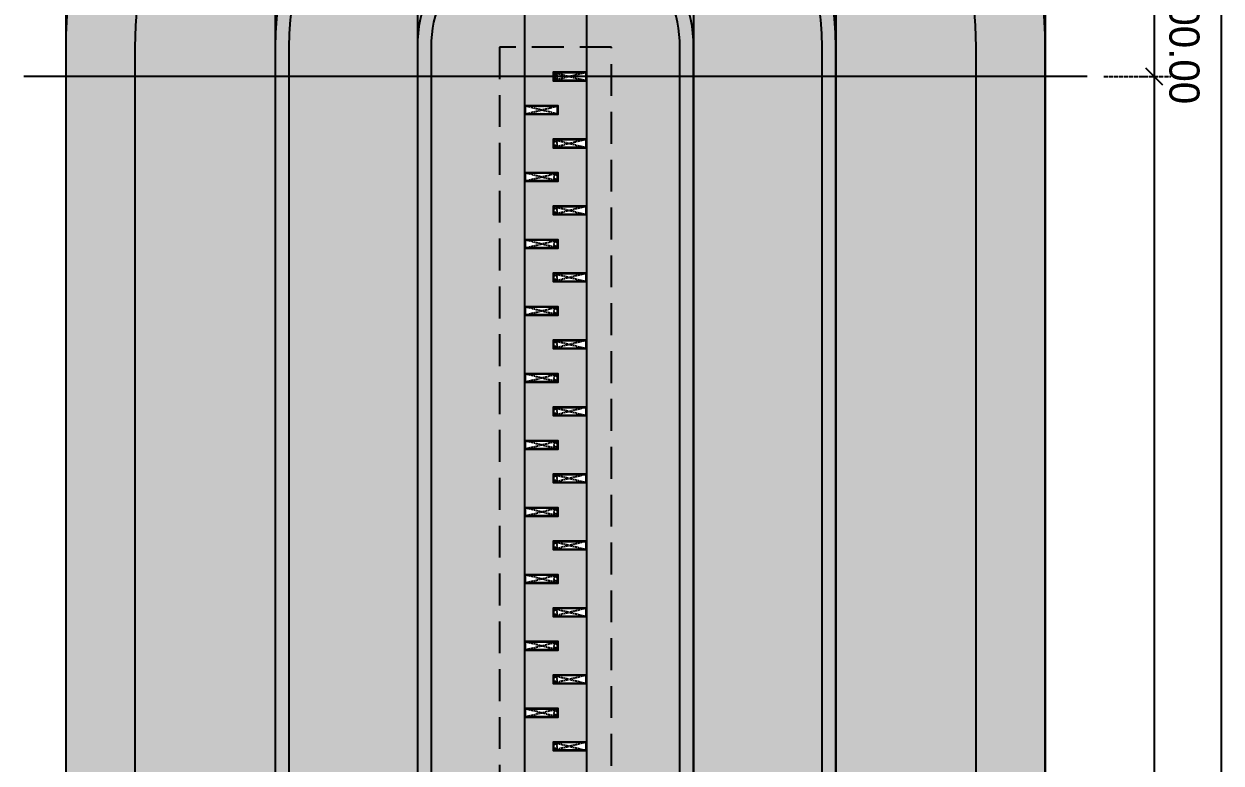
# Model space of a CAD drawing. Header units: millimetres. Extents: x -244126 to 368105, y -173968 to 259060.
# Drawn here: x -242430 to -235280, y 25475 to 29889 of the extents above; entities that cross this region are included whole.
import ezdxf

# ---------------------------------------------------------------- set-up
doc = ezdxf.new("R2010")
doc.units = ezdxf.units.MM
doc.header["$MEASUREMENT"] = 0
for name, pattern in [('ACAD_ISO04W100', [30, 24, -3, 0, -3]), ('CENTER', [2, 1.25, -0.25, 0.25, -0.25]), ('HIDDEN', [9.525, 6.35, -3.175])]:
    doc.linetypes.add(name, pattern=pattern)
for name, color, linetype in [('000 - D I M', 6, 'Continuous'), ('000 - GRID', 8, 'CENTER'), ('000 - H A T C H', 8, 'Continuous'), ('000 - H I D D E N', 7, 'Continuous'), ('000 - WIPEOUT', 250, 'Continuous'), ('002 - STRUCTURAL STEEL', 4, 'Continuous'), ('A04_TUBE SERIES', 7, 'Continuous')]:
    doc.layers.add(name, color=color, linetype=linetype)
doc.styles.add('CORDIA', font='cordia.shx')
doc.styles.add('TA', font='Cordia New.ttf', dxfattribs={"height": 4.5})
doc.dimstyles.new('DIM E-E', dxfattribs={"dimscale": 2, "dimtxt": 0.18, "dimasz": 0.1, "dimexe": 0.1, "dimexo": 0.1, "dimgap": 0.09, "dimtad": 1, "dimtoh": 1, "dimzin": 0, "dimdsep": 46, "dimtxsty": 'CORDIA', "dimblk": 'OBLIQUE', "dimcen": 0.1, "dimdle": 0.1, "dimclrd": 40, "dimclre": 140, "dimclrt": 3, "dimadec": 0, "dimazin": 0, "dimtfac": 1, "dimtix": 1, "dimtmove": 2, "dimatfit": 3, "dimfxl": 1, "dimtolj": 1, "dimtzin": 0, "dimarcsym": 0})
pattern_1 = [(37.5, (187478.44, -8947.33), (-3.149668, 96.341188), [0, -76, 0, -85, 0, -81.25]), (7.5, (187478.44, -8947.33), (88.488835, 141.1073), [0, -41, 0, -68.5, 0, -26.25]), (327.5, (187416.94, -8947.33), (155.707093, 0.282953), [0, -25, 0, -90, 0, -117.5]), (317.5, (187416.94, -8947.33), (150.30633, 43.88378), [0, -12.5, 0, -59, 0, -67.5])]
pattern_2 = [(37.5, (187478.442, -1558.447), (-0.6299336, 19.2682377), [0, -15.2, 0, -17, 0, -16.25]), (7.5, (187478.442, -1558.447), (17.697767, 28.2214607), [0, -8.2, 0, -13.7, 0, -5.25]), (327.5, (187466.142, -1558.447), (31.1414186, 0.0565905), [0, -5, 0, -18, 0, -23.5]), (317.5, (187466.142, -1558.447), (30.061266, 8.7767556), [0, -2.5, 0, -11.8, 0, -13.5])]

# ---------------------------------------------------------------- blocks, each defined once
blk = doc.blocks.new('A$C87c29385')
at = {"layer": '000 - H A T C H', "linetype": 'ByBlock'}
h = blk.add_hatch(dxfattribs=at)
h.set_pattern_fill('AR-SAND', color=8, scale=10)
h.set_pattern_definition([(37.5, (187478.442, -1558.447), (-0.6299336, 19.2682377), [0, -15.2, 0, -17, 0, -16.25]), (7.5, (187478.442, -1558.447), (17.697767, 28.2214607), [0, -8.2, 0, -13.7, 0, -5.25]), (327.5, (187466.142, -1558.447), (31.1414186, 0.0565905), [0, -5, 0, -18, 0, -23.5]), (317.5, (187466.142, -1558.447), (30.061266, 8.7767556), [0, -2.5, 0, -11.8, 0, -13.5])])
edge = h.paths.add_edge_path(flags=16)
edge.add_line((-15150, -2512), (0, -2512))
edge.add_arc((0, 0), 2512, 270, 360)
edge.add_arc((0, 0), 2512, 0, 90)
edge.add_line((0, 2512), (-15150, 2512))
edge.add_arc((-15150, 0), 2512, 90, 180)
edge.add_arc((-15150, 0), 2512, 180, 270)
edge = h.paths.add_edge_path()
edge.add_line((-15150, -2925), (0, -2925))
edge.add_arc((0, 0), 2925, 270, 360)
edge.add_arc((0, 0), 2925, 0, 90)
edge.add_line((0, 2925), (-15150, 2925))
edge.add_arc((-15150, 0), 2925, 90, 180)
edge.add_arc((-15150, 0), 2925, 180, 270)
h = blk.add_hatch(dxfattribs=at)
h.set_pattern_fill('AR-SAND', color=8, scale=50)
h.set_pattern_definition(pattern_1)
h.paths.add_polyline_path([(0, 2512), (-15150, 2512, 0.414214), (-17662, 0, 0.414214), (-15150, -2512), (0, -2512, 0.414214), (2512, 0, 0.414214)])
h.paths.add_polyline_path([(-15150, 1675), (0, 1675, -0.414214), (1675, 0, -0.414214), (0, -1675), (-15150, -1675, -0.414214), (-16825, 0, -0.414214)], flags=16)
h.paths.add_polyline_path([(-15150, 1593), (0, 1593, -0.414214), (1593, 0, -0.414214), (0, -1593), (-15150, -1593, -0.414214), (-16743, 0, -0.414214)], flags=0)
h.paths.add_polyline_path([(-15150, 825), (0, 825, -0.414214), (825, 0, -0.414214), (0, -825), (-15150, -825, -0.414214), (-15975, 0, -0.414214)], flags=0)
h.paths.add_polyline_path([(-15150, 743), (0, 743, -0.414214), (743, 0, -0.414214), (0, -743), (-15150, -743, -0.414214), (-15893, 0, -0.414214)], flags=0)
h.paths.add_polyline_path([(0, 1593), (-15150, 1593, 0.414214), (-16743, 0, 0.414214), (-15150, -1593), (0, -1593, 0.414214), (1593, 0, 0.414214)], flags=0)
h.paths.add_polyline_path([(0, 743), (-15150, 743, 0.414214), (-15893, 0, 0.414214), (-15150, -743), (0, -743, 0.414214), (743, 0, 0.414214)], flags=0)
h = blk.add_hatch(dxfattribs=at)
h.set_pattern_fill('AR-SAND', color=8, scale=10)
h.set_pattern_definition(pattern_2)
edge = h.paths.add_edge_path(flags=16)
edge.add_line((-15150, -1593), (0, -1593))
edge.add_arc((0, 0), 1593, 270, 360)
edge.add_arc((0, 0), 1593, 0, 90)
edge.add_line((0, 1593), (-15150, 1593))
edge.add_arc((-15150, 0), 1593, 90, 180)
edge.add_arc((-15150, 0), 1593, 180, 270)
edge = h.paths.add_edge_path()
edge.add_line((-15150, -1675), (0, -1675))
edge.add_arc((0, 0), 1675, 270, 360)
edge.add_arc((0, 0), 1675, 0, 90)
edge.add_line((0, 1675), (-15150, 1675))
edge.add_arc((-15150, 0), 1675, 90, 180)
edge.add_arc((-15150, 0), 1675, 180, 270)
h = blk.add_hatch(dxfattribs=at)
h.set_pattern_fill('AR-SAND', color=8, scale=50)
h.set_pattern_definition(pattern_1)
h.paths.add_polyline_path([(0, 1593), (-15150, 1593, 0.414214), (-16743, 0, 0.414214), (-15150, -1593), (0, -1593, 0.414214), (1593, 0, 0.414214)])
h.paths.add_polyline_path([(-15150, 825), (0, 825, -0.414214), (825, 0, -0.414214), (0, -825), (-15150, -825, -0.414214), (-15975, 0, -0.414214)], flags=16)
h.paths.add_polyline_path([(-15150, 743), (0, 743, -0.414214), (743, 0, -0.414214), (0, -743), (-15150, -743, -0.414214), (-15893, 0, -0.414214)], flags=0)
h.paths.add_polyline_path([(0, 743), (-15150, 743, 0.414214), (-15893, 0, 0.414214), (-15150, -743), (0, -743, 0.414214), (743, 0, 0.414214)], flags=0)
h = blk.add_hatch(dxfattribs=at)
h.set_pattern_fill('AR-SAND', color=8, scale=10)
h.set_pattern_definition(pattern_2)
edge = h.paths.add_edge_path(flags=16)
edge.add_line((-15150, -743), (0, -743))
edge.add_arc((0, 0), 743, 270, 360)
edge.add_arc((0, 0), 743, 0, 90)
edge.add_line((0, 743), (-15150, 743))
edge.add_arc((-15150, 0), 743, 90, 180)
edge.add_arc((-15150, 0), 743, 180, 270)
edge = h.paths.add_edge_path()
edge.add_line((-15150, -825), (0, -825))
edge.add_arc((0, 0), 825, 270, 360)
edge.add_arc((0, 0), 825, 0, 90)
edge.add_line((0, 825), (-15150, 825))
edge.add_arc((-15150, 0), 825, 90, 180)
edge.add_arc((-15150, 0), 825, 180, 270)
h = blk.add_hatch(dxfattribs=at)
h.set_pattern_fill('AR-SAND', color=8, scale=50)
h.set_pattern_definition(pattern_1)
h.paths.add_polyline_path([(0, 743), (-15150, 743, 0.414214), (-15893, 0, 0.414214), (-15150, -743), (0, -743, 0.414214), (743, 0, 0.414214)])
blk = doc.blocks.new('*U4250')
at = {"color": 250}
for points in [[(-7175, 0), (-7175, 200), (-7225, 200), (-7225, 0)], [(-6775, 0), (-6775, 200), (-6825, 200), (-6825, 0)], [(-6375, 0), (-6375, 200), (-6425, 200), (-6425, 0)], [(-5975, 0), (-5975, 200), (-6025, 200), (-6025, 0)], [(-5575, 0), (-5575, 200), (-5625, 200), (-5625, 0)], [(-5175, 0), (-5175, 200), (-5225, 200), (-5225, 0)], [(-4775, 0), (-4775, 200), (-4825, 200), (-4825, 0)], [(-4375, 0), (-4375, 200), (-4425, 200), (-4425, 0)], [(-3975, 0), (-3975, 200), (-4025, 200), (-4025, 0)], [(-3575, 0), (-3575, 200), (-3625, 200), (-3625, 0)]]:
    blk.add_wipeout(points, dxfattribs=at).dxf.layer = '000 - WIPEOUT'
at = {"layer": '000 - H I D D E N', "color": 8, "linetype": 'HIDDEN'}
for p, q in [((-7175, 0), (-7225, 200)), ((-7175, 200), (-7225, 0)), ((-6775, 0), (-6825, 200)), ((-6775, 200), (-6825, 0)), ((-6375, 0), (-6425, 200)), ((-6375, 200), (-6425, 0)), ((-5975, 0), (-6025, 200)), ((-5975, 200), (-6025, 0)), ((-5575, 0), (-5625, 200)), ((-5575, 200), (-5625, 0)), ((-5175, 0), (-5225, 200)), ((-5175, 200), (-5225, 0)), ((-4775, 0), (-4825, 200)), ((-4775, 200), (-4825, 0)), ((-4375, 0), (-4425, 200)), ((-4375, 200), (-4425, 0)), ((-3975, 0), (-4025, 200)), ((-3975, 200), (-4025, 0)), ((-3575, 0), (-3625, 200)), ((-3575, 200), (-3625, 0))]:
    blk.add_line(p, q, dxfattribs=at)
at = {"layer": '002 - STRUCTURAL STEEL', "color": 0}
for points in [[(-7175, 0), (-7175, 200), (-7225, 200), (-7225, 0)], [(-6775, 0), (-6775, 200), (-6825, 200), (-6825, 0)], [(-6375, 0), (-6375, 200), (-6425, 200), (-6425, 0)], [(-5975, 0), (-5975, 200), (-6025, 200), (-6025, 0)], [(-5575, 0), (-5575, 200), (-5625, 200), (-5625, 0)], [(-5175, 0), (-5175, 200), (-5225, 200), (-5225, 0)], [(-4775, 0), (-4775, 200), (-4825, 200), (-4825, 0)], [(-4375, 0), (-4375, 200), (-4425, 200), (-4425, 0)], [(-3975, 0), (-3975, 200), (-4025, 200), (-4025, 0)], [(-3575, 0), (-3575, 200), (-3625, 200), (-3625, 0)]]:
    blk.add_lwpolyline(points, close=True, dxfattribs=at)
for points in [[(-7178, 4), (-7178, 196, 0.414214), (-7179, 197), (-7221, 197, 0.414214), (-7222, 196), (-7222, 4, 0.414214), (-7221, 3), (-7179, 3, 0.414214)], [(-6778, 4), (-6778, 196, 0.414214), (-6779, 197), (-6821, 197, 0.414214), (-6822, 196), (-6822, 4, 0.414214), (-6821, 3), (-6779, 3, 0.414214)], [(-6378, 4), (-6378, 196, 0.414214), (-6379, 197), (-6421, 197, 0.414214), (-6422, 196), (-6422, 4, 0.414214), (-6421, 3), (-6379, 3, 0.414214)], [(-5978, 4), (-5978, 196, 0.414214), (-5979, 197), (-6021, 197, 0.414214), (-6022, 196), (-6022, 4, 0.414214), (-6021, 3), (-5979, 3, 0.414214)], [(-5578, 4), (-5578, 196, 0.414214), (-5579, 197), (-5621, 197, 0.414214), (-5622, 196), (-5622, 4, 0.414214), (-5621, 3), (-5579, 3, 0.414214)], [(-5178, 4), (-5178, 196, 0.414214), (-5179, 197), (-5221, 197, 0.414214), (-5222, 196), (-5222, 4, 0.414214), (-5221, 3), (-5179, 3, 0.414214)], [(-4778, 4), (-4778, 196, 0.414214), (-4779, 197), (-4821, 197, 0.414214), (-4822, 196), (-4822, 4, 0.414214), (-4821, 3), (-4779, 3, 0.414214)], [(-4378, 4), (-4378, 196, 0.414214), (-4379, 197), (-4421, 197, 0.414214), (-4422, 196), (-4422, 4, 0.414214), (-4421, 3), (-4379, 3, 0.414214)], [(-3978, 4), (-3978, 196, 0.414214), (-3979, 197), (-4021, 197, 0.414214), (-4022, 196), (-4022, 4, 0.414214), (-4021, 3), (-3979, 3, 0.414214)], [(-3578, 4), (-3578, 196, 0.414214), (-3579, 197), (-3621, 197, 0.414214), (-3622, 196), (-3622, 4, 0.414214), (-3621, 3), (-3579, 3, 0.414214)]]:
    blk.add_lwpolyline(points, format="xyb", close=True, dxfattribs=at)
at = {"layer": 'Defpoints', "color": 250}
for points in [[(-7175, 0), (-7175, 200), (-7225, 200), (-7225, 0)], [(-6775, 0), (-6775, 200), (-6825, 200), (-6825, 0)], [(-6375, 0), (-6375, 200), (-6425, 200), (-6425, 0)], [(-5975, 0), (-5975, 200), (-6025, 200), (-6025, 0)], [(-5575, 0), (-5575, 200), (-5625, 200), (-5625, 0)], [(-5175, 0), (-5175, 200), (-5225, 200), (-5225, 0)], [(-4775, 0), (-4775, 200), (-4825, 200), (-4825, 0)], [(-4375, 0), (-4375, 200), (-4425, 200), (-4425, 0)], [(-3975, 0), (-3975, 200), (-4025, 200), (-4025, 0)], [(-3575, 0), (-3575, 200), (-3625, 200), (-3625, 0)]]:
    blk.add_lwpolyline(points, close=True, dxfattribs=at)
at = {"color": 250}
for points in [[(-7175, 0), (-7175, 200), (-7225, 200), (-7225, 0)], [(-6775, 0), (-6775, 200), (-6825, 200), (-6825, 0)], [(-6375, 0), (-6375, 200), (-6425, 200), (-6425, 0)], [(-5975, 0), (-5975, 200), (-6025, 200), (-6025, 0)], [(-5575, 0), (-5575, 200), (-5625, 200), (-5625, 0)], [(-5175, 0), (-5175, 200), (-5225, 200), (-5225, 0)], [(-4775, 0), (-4775, 200), (-4825, 200), (-4825, 0)], [(-4375, 0), (-4375, 200), (-4425, 200), (-4425, 0)], [(-3975, 0), (-3975, 200), (-4025, 200), (-4025, 0)], [(-3575, 0), (-3575, 200), (-3625, 200), (-3625, 0)]]:
    blk.add_wipeout(points, dxfattribs=at).dxf.layer = '000 - WIPEOUT'
at = {"layer": '000 - H A T C H'}
h = blk.add_hatch(dxfattribs=at)
h.set_pattern_fill('ANSI32', color=256, scale=0.25)
h.set_pattern_definition([(45, (-7200, 187.5), (-1.683798, 1.683798), []), (45, (-7198.8775, 187.5), (-1.683798, 1.683798), [])])
h.paths.add_polyline_path([(-7175, 0), (-7175, 200), (-7225, 200), (-7225, 0)])
edge = h.paths.add_edge_path(flags=16)
edge.add_line((-7178, 4), (-7178, 196))
edge.add_arc((-7179, 196), 1, 0, 90)
edge.add_line((-7179, 197), (-7221, 197))
edge.add_arc((-7221, 196), 1, 90, 180)
edge.add_line((-7222, 196), (-7222, 4))
edge.add_arc((-7221, 4), 1, 180, 270)
edge.add_line((-7221, 3), (-7179, 3))
edge.add_arc((-7179, 4), 1, 270, 360)
h = blk.add_hatch(dxfattribs=at)
h.set_pattern_fill('ANSI32', color=256, scale=0.25)
h.set_pattern_definition([(45, (-6800, 187.5), (-1.6838, 1.6838), []), (45, (-6798.8775, 187.5), (-1.6838, 1.6838), [])])
h.paths.add_polyline_path([(-6787.5, 175), (-6787.5, 200), (-6812.5, 200), (-6812.5, 175)])
edge = h.paths.add_edge_path(flags=16)
edge.add_line((-6789.5, 178), (-6789.5, 197))
edge.add_arc((-6790.5, 197), 1, 360, 450)
edge.add_line((-6790.5, 198), (-6809.5, 198))
edge.add_arc((-6809.5, 197), 1, 90, 180)
edge.add_line((-6810.5, 197), (-6810.5, 178))
edge.add_arc((-6809.5, 178), 1, 180, 270)
edge.add_line((-6809.5, 177), (-6790.5, 177))
edge.add_arc((-6790.5, 178), 1, 270, 360)
h = blk.add_hatch(dxfattribs=at)
h.set_pattern_fill('ANSI32', color=256, scale=0.25)
h.set_pattern_definition([(45, (-6400, 187.5), (-1.6838, 1.6838), []), (45, (-6398.8775, 187.5), (-1.6838, 1.6838), [])])
h.paths.add_polyline_path([(-6387.5, 175), (-6387.5, 200), (-6412.5, 200), (-6412.5, 175)])
edge = h.paths.add_edge_path(flags=16)
edge.add_line((-6389.5, 178), (-6389.5, 197))
edge.add_arc((-6390.5, 197), 1, 360, 450)
edge.add_line((-6390.5, 198), (-6409.5, 198))
edge.add_arc((-6409.5, 197), 1, 90, 180)
edge.add_line((-6410.5, 197), (-6410.5, 178))
edge.add_arc((-6409.5, 178), 1, 180, 270)
edge.add_line((-6409.5, 177), (-6390.5, 177))
edge.add_arc((-6390.5, 178), 1, 270, 360)
h = blk.add_hatch(dxfattribs=at)
h.set_pattern_fill('ANSI32', color=256, scale=0.25)
h.set_pattern_definition([(45, (-6000, 187.5), (-1.6838, 1.6838), []), (45, (-5998.8775, 187.5), (-1.6838, 1.6838), [])])
h.paths.add_polyline_path([(-5987.5, 175), (-5987.5, 200), (-6012.5, 200), (-6012.5, 175)])
edge = h.paths.add_edge_path(flags=16)
edge.add_line((-5989.5, 178), (-5989.5, 197))
edge.add_arc((-5990.5, 197), 1, 360, 450)
edge.add_line((-5990.5, 198), (-6009.5, 198))
edge.add_arc((-6009.5, 197), 1, 90, 180)
edge.add_line((-6010.5, 197), (-6010.5, 178))
edge.add_arc((-6009.5, 178), 1, 180, 270)
edge.add_line((-6009.5, 177), (-5990.5, 177))
edge.add_arc((-5990.5, 178), 1, 270, 360)
h = blk.add_hatch(dxfattribs=at)
h.set_pattern_fill('ANSI32', color=256, scale=0.25)
h.set_pattern_definition([(45, (-5600, 187.5), (-1.6838, 1.6838), []), (45, (-5598.8775, 187.5), (-1.6838, 1.6838), [])])
h.paths.add_polyline_path([(-5587.5, 175), (-5587.5, 200), (-5612.5, 200), (-5612.5, 175)])
edge = h.paths.add_edge_path(flags=16)
edge.add_line((-5589.5, 178), (-5589.5, 197))
edge.add_arc((-5590.5, 197), 1, 360, 450)
edge.add_line((-5590.5, 198), (-5609.5, 198))
edge.add_arc((-5609.5, 197), 1, 90, 180)
edge.add_line((-5610.5, 197), (-5610.5, 178))
edge.add_arc((-5609.5, 178), 1, 180, 270)
edge.add_line((-5609.5, 177), (-5590.5, 177))
edge.add_arc((-5590.5, 178), 1, 270, 360)
h = blk.add_hatch(dxfattribs=at)
h.set_pattern_fill('ANSI32', color=256, scale=0.25)
h.set_pattern_definition([(45, (-5200, 187.5), (-1.6838, 1.6838), []), (45, (-5198.8775, 187.5), (-1.6838, 1.6838), [])])
h.paths.add_polyline_path([(-5187.5, 175), (-5187.5, 200), (-5212.5, 200), (-5212.5, 175)])
edge = h.paths.add_edge_path(flags=16)
edge.add_line((-5189.5, 178), (-5189.5, 197))
edge.add_arc((-5190.5, 197), 1, 360, 450)
edge.add_line((-5190.5, 198), (-5209.5, 198))
edge.add_arc((-5209.5, 197), 1, 90, 180)
edge.add_line((-5210.5, 197), (-5210.5, 178))
edge.add_arc((-5209.5, 178), 1, 180, 270)
edge.add_line((-5209.5, 177), (-5190.5, 177))
edge.add_arc((-5190.5, 178), 1, 270, 360)
h = blk.add_hatch(dxfattribs=at)
h.set_pattern_fill('ANSI32', color=256, scale=0.25)
h.set_pattern_definition([(45, (-4800, 187.5), (-1.6838, 1.6838), []), (45, (-4798.8775, 187.5), (-1.6838, 1.6838), [])])
h.paths.add_polyline_path([(-4787.5, 175), (-4787.5, 200), (-4812.5, 200), (-4812.5, 175)])
edge = h.paths.add_edge_path(flags=16)
edge.add_line((-4789.5, 178), (-4789.5, 197))
edge.add_arc((-4790.5, 197), 1, 360, 450)
edge.add_line((-4790.5, 198), (-4809.5, 198))
edge.add_arc((-4809.5, 197), 1, 90, 180)
edge.add_line((-4810.5, 197), (-4810.5, 178))
edge.add_arc((-4809.5, 178), 1, 180, 270)
edge.add_line((-4809.5, 177), (-4790.5, 177))
edge.add_arc((-4790.5, 178), 1, 270, 360)
h = blk.add_hatch(dxfattribs=at)
h.set_pattern_fill('ANSI32', color=256, scale=0.25)
h.set_pattern_definition([(45, (-4400, 187.5), (-1.6838, 1.6838), []), (45, (-4398.8775, 187.5), (-1.6838, 1.6838), [])])
h.paths.add_polyline_path([(-4387.5, 175), (-4387.5, 200), (-4412.5, 200), (-4412.5, 175)])
edge = h.paths.add_edge_path(flags=16)
edge.add_line((-4389.5, 178), (-4389.5, 197))
edge.add_arc((-4390.5, 197), 1, 360, 450)
edge.add_line((-4390.5, 198), (-4409.5, 198))
edge.add_arc((-4409.5, 197), 1, 90, 180)
edge.add_line((-4410.5, 197), (-4410.5, 178))
edge.add_arc((-4409.5, 178), 1, 180, 270)
edge.add_line((-4409.5, 177), (-4390.5, 177))
edge.add_arc((-4390.5, 178), 1, 270, 360)
h = blk.add_hatch(dxfattribs=at)
h.set_pattern_fill('ANSI32', color=256, scale=0.25)
h.set_pattern_definition([(45, (-4000, 187.5), (-1.6838, 1.6838), []), (45, (-3998.8775, 187.5), (-1.6838, 1.6838), [])])
h.paths.add_polyline_path([(-3987.5, 175), (-3987.5, 200), (-4012.5, 200), (-4012.5, 175)])
edge = h.paths.add_edge_path(flags=16)
edge.add_line((-3989.5, 178), (-3989.5, 197))
edge.add_arc((-3990.5, 197), 1, 360, 450)
edge.add_line((-3990.5, 198), (-4009.5, 198))
edge.add_arc((-4009.5, 197), 1, 90, 180)
edge.add_line((-4010.5, 197), (-4010.5, 178))
edge.add_arc((-4009.5, 178), 1, 180, 270)
edge.add_line((-4009.5, 177), (-3990.5, 177))
edge.add_arc((-3990.5, 178), 1, 270, 360)
h = blk.add_hatch(dxfattribs=at)
h.set_pattern_fill('ANSI32', color=256, scale=0.25)
h.set_pattern_definition([(45, (-3600, 187.5), (-1.6838, 1.6838), []), (45, (-3598.8775, 187.5), (-1.6838, 1.6838), [])])
h.paths.add_polyline_path([(-3587.5, 175), (-3587.5, 200), (-3612.5, 200), (-3612.5, 175)])
edge = h.paths.add_edge_path(flags=16)
edge.add_line((-3589.5, 178), (-3589.5, 197))
edge.add_arc((-3590.5, 197), 1, 360, 450)
edge.add_line((-3590.5, 198), (-3609.5, 198))
edge.add_arc((-3609.5, 197), 1, 90, 180)
edge.add_line((-3610.5, 197), (-3610.5, 178))
edge.add_arc((-3609.5, 178), 1, 180, 270)
edge.add_line((-3609.5, 177), (-3590.5, 177))
edge.add_arc((-3590.5, 178), 1, 270, 360)
at = {"layer": '000 - H I D D E N', "color": 8, "linetype": 'HIDDEN'}
for p, q in [((-7175, 0), (-7225, 200)), ((-7175, 200), (-7225, 0)), ((-6775, 0), (-6825, 200)), ((-6775, 200), (-6825, 0)), ((-6375, 0), (-6425, 200)), ((-6375, 200), (-6425, 0)), ((-5975, 0), (-6025, 200)), ((-5975, 200), (-6025, 0)), ((-5575, 0), (-5625, 200)), ((-5575, 200), (-5625, 0)), ((-5175, 0), (-5225, 200)), ((-5175, 200), (-5225, 0)), ((-4775, 0), (-4825, 200)), ((-4775, 200), (-4825, 0)), ((-4375, 0), (-4425, 200)), ((-4375, 200), (-4425, 0)), ((-3975, 0), (-4025, 200)), ((-3975, 200), (-4025, 0)), ((-3575, 0), (-3625, 200)), ((-3575, 200), (-3625, 0))]:
    blk.add_line(p, q, dxfattribs=at)
at = {"layer": '002 - STRUCTURAL STEEL', "color": 0}
for points in [[(-7175, 0), (-7175, 200), (-7225, 200), (-7225, 0)], [(-6775, 0), (-6775, 200), (-6825, 200), (-6825, 0)], [(-6375, 0), (-6375, 200), (-6425, 200), (-6425, 0)], [(-5975, 0), (-5975, 200), (-6025, 200), (-6025, 0)], [(-5575, 0), (-5575, 200), (-5625, 200), (-5625, 0)], [(-5175, 0), (-5175, 200), (-5225, 200), (-5225, 0)], [(-4775, 0), (-4775, 200), (-4825, 200), (-4825, 0)], [(-4375, 0), (-4375, 200), (-4425, 200), (-4425, 0)], [(-3975, 0), (-3975, 200), (-4025, 200), (-4025, 0)], [(-3575, 0), (-3575, 200), (-3625, 200), (-3625, 0)]]:
    blk.add_lwpolyline(points, close=True, dxfattribs=at)
for points in [[(-7178, 4), (-7178, 196, 0.414214), (-7179, 197), (-7221, 197, 0.414214), (-7222, 196), (-7222, 4, 0.414214), (-7221, 3), (-7179, 3, 0.414214)], [(-6778, 4), (-6778, 196, 0.414214), (-6779, 197), (-6821, 197, 0.414214), (-6822, 196), (-6822, 4, 0.414214), (-6821, 3), (-6779, 3, 0.414214)], [(-6378, 4), (-6378, 196, 0.414214), (-6379, 197), (-6421, 197, 0.414214), (-6422, 196), (-6422, 4, 0.414214), (-6421, 3), (-6379, 3, 0.414214)], [(-5978, 4), (-5978, 196, 0.414214), (-5979, 197), (-6021, 197, 0.414214), (-6022, 196), (-6022, 4, 0.414214), (-6021, 3), (-5979, 3, 0.414214)], [(-5578, 4), (-5578, 196, 0.414214), (-5579, 197), (-5621, 197, 0.414214), (-5622, 196), (-5622, 4, 0.414214), (-5621, 3), (-5579, 3, 0.414214)], [(-5178, 4), (-5178, 196, 0.414214), (-5179, 197), (-5221, 197, 0.414214), (-5222, 196), (-5222, 4, 0.414214), (-5221, 3), (-5179, 3, 0.414214)], [(-4778, 4), (-4778, 196, 0.414214), (-4779, 197), (-4821, 197, 0.414214), (-4822, 196), (-4822, 4, 0.414214), (-4821, 3), (-4779, 3, 0.414214)], [(-4378, 4), (-4378, 196, 0.414214), (-4379, 197), (-4421, 197, 0.414214), (-4422, 196), (-4422, 4, 0.414214), (-4421, 3), (-4379, 3, 0.414214)], [(-3978, 4), (-3978, 196, 0.414214), (-3979, 197), (-4021, 197, 0.414214), (-4022, 196), (-4022, 4, 0.414214), (-4021, 3), (-3979, 3, 0.414214)], [(-3578, 4), (-3578, 196, 0.414214), (-3579, 197), (-3621, 197, 0.414214), (-3622, 196), (-3622, 4, 0.414214), (-3621, 3), (-3579, 3, 0.414214)]]:
    blk.add_lwpolyline(points, format="xyb", close=True, dxfattribs=at)
at = {"layer": 'Defpoints', "color": 250}
for points in [[(-7175, 0), (-7175, 200), (-7225, 200), (-7225, 0)], [(-6775, 0), (-6775, 200), (-6825, 200), (-6825, 0)], [(-6375, 0), (-6375, 200), (-6425, 200), (-6425, 0)], [(-5975, 0), (-5975, 200), (-6025, 200), (-6025, 0)], [(-5575, 0), (-5575, 200), (-5625, 200), (-5625, 0)], [(-5175, 0), (-5175, 200), (-5225, 200), (-5225, 0)], [(-4775, 0), (-4775, 200), (-4825, 200), (-4825, 0)], [(-4375, 0), (-4375, 200), (-4425, 200), (-4425, 0)], [(-3975, 0), (-3975, 200), (-4025, 200), (-4025, 0)], [(-3575, 0), (-3575, 200), (-3625, 200), (-3625, 0)]]:
    blk.add_lwpolyline(points, close=True, dxfattribs=at)
blk = doc.blocks.new('*U4251')
at = {"color": 250}
for points in [[(3425, 0), (3425, 200), (3375, 200), (3375, 0)], [(3825, 0), (3825, 200), (3775, 200), (3775, 0)], [(4225, 0), (4225, 200), (4175, 200), (4175, 0)], [(4625, 0), (4625, 200), (4575, 200), (4575, 0)], [(5025, 0), (5025, 200), (4975, 200), (4975, 0)], [(5425, 0), (5425, 200), (5375, 200), (5375, 0)], [(5825, 0), (5825, 200), (5775, 200), (5775, 0)], [(6225, 0), (6225, 200), (6175, 200), (6175, 0)], [(6625, 0), (6625, 200), (6575, 200), (6575, 0)], [(7025, 0), (7025, 200), (6975, 200), (6975, 0)], [(7425, 0), (7425, 200), (7375, 200), (7375, 0)]]:
    blk.add_wipeout(points, dxfattribs=at).dxf.layer = '000 - WIPEOUT'
at = {"layer": '000 - H I D D E N', "color": 8, "linetype": 'HIDDEN'}
for p, q in [((3425, 0), (3375, 200)), ((3425, 200), (3375, 0)), ((3825, 0), (3775, 200)), ((3825, 200), (3775, 0)), ((4225, 0), (4175, 200)), ((4225, 200), (4175, 0)), ((4625, 0), (4575, 200)), ((4625, 200), (4575, 0)), ((5025, 0), (4975, 200)), ((5025, 200), (4975, 0)), ((5425, 0), (5375, 200)), ((5425, 200), (5375, 0)), ((5825, 0), (5775, 200)), ((5825, 200), (5775, 0)), ((6225, 0), (6175, 200)), ((6225, 200), (6175, 0)), ((6625, 0), (6575, 200)), ((6625, 200), (6575, 0)), ((7025, 0), (6975, 200)), ((7025, 200), (6975, 0)), ((7425, 0), (7375, 200)), ((7425, 200), (7375, 0))]:
    blk.add_line(p, q, dxfattribs=at)
at = {"layer": '002 - STRUCTURAL STEEL', "color": 0}
for points in [[(3425, 0), (3425, 200), (3375, 200), (3375, 0)], [(3825, 0), (3825, 200), (3775, 200), (3775, 0)], [(4225, 0), (4225, 200), (4175, 200), (4175, 0)], [(4625, 0), (4625, 200), (4575, 200), (4575, 0)], [(5025, 0), (5025, 200), (4975, 200), (4975, 0)], [(5425, 0), (5425, 200), (5375, 200), (5375, 0)], [(5825, 0), (5825, 200), (5775, 200), (5775, 0)], [(6225, 0), (6225, 200), (6175, 200), (6175, 0)], [(6625, 0), (6625, 200), (6575, 200), (6575, 0)], [(7025, 0), (7025, 200), (6975, 200), (6975, 0)], [(7425, 0), (7425, 200), (7375, 200), (7375, 0)]]:
    blk.add_lwpolyline(points, close=True, dxfattribs=at)
for points in [[(3422, 4), (3422, 196, 0.414214), (3421, 197), (3379, 197, 0.414214), (3378, 196), (3378, 4, 0.414214), (3379, 3), (3421, 3, 0.414214)], [(3822, 4), (3822, 196, 0.414214), (3821, 197), (3779, 197, 0.414214), (3778, 196), (3778, 4, 0.414214), (3779, 3), (3821, 3, 0.414214)], [(4222, 4), (4222, 196, 0.414214), (4221, 197), (4179, 197, 0.414214), (4178, 196), (4178, 4, 0.414214), (4179, 3), (4221, 3, 0.414214)], [(4622, 4), (4622, 196, 0.414214), (4621, 197), (4579, 197, 0.414214), (4578, 196), (4578, 4, 0.414214), (4579, 3), (4621, 3, 0.414214)], [(5022, 4), (5022, 196, 0.414214), (5021, 197), (4979, 197, 0.414214), (4978, 196), (4978, 4, 0.414214), (4979, 3), (5021, 3, 0.414214)], [(5422, 4), (5422, 196, 0.414214), (5421, 197), (5379, 197, 0.414214), (5378, 196), (5378, 4, 0.414214), (5379, 3), (5421, 3, 0.414214)], [(5822, 4), (5822, 196, 0.414214), (5821, 197), (5779, 197, 0.414214), (5778, 196), (5778, 4, 0.414214), (5779, 3), (5821, 3, 0.414214)], [(6222, 4), (6222, 196, 0.414214), (6221, 197), (6179, 197, 0.414214), (6178, 196), (6178, 4, 0.414214), (6179, 3), (6221, 3, 0.414214)], [(6622, 4), (6622, 196, 0.414214), (6621, 197), (6579, 197, 0.414214), (6578, 196), (6578, 4, 0.414214), (6579, 3), (6621, 3, 0.414214)], [(7022, 4), (7022, 196, 0.414214), (7021, 197), (6979, 197, 0.414214), (6978, 196), (6978, 4, 0.414214), (6979, 3), (7021, 3, 0.414214)], [(7422, 4), (7422, 196, 0.414214), (7421, 197), (7379, 197, 0.414214), (7378, 196), (7378, 4, 0.414214), (7379, 3), (7421, 3, 0.414214)]]:
    blk.add_lwpolyline(points, format="xyb", close=True, dxfattribs=at)
at = {"layer": 'Defpoints', "color": 250}
for points in [[(3425, 0), (3425, 200), (3375, 200), (3375, 0)], [(3825, 0), (3825, 200), (3775, 200), (3775, 0)], [(4225, 0), (4225, 200), (4175, 200), (4175, 0)], [(4625, 0), (4625, 200), (4575, 200), (4575, 0)], [(5025, 0), (5025, 200), (4975, 200), (4975, 0)], [(5425, 0), (5425, 200), (5375, 200), (5375, 0)], [(5825, 0), (5825, 200), (5775, 200), (5775, 0)], [(6225, 0), (6225, 200), (6175, 200), (6175, 0)], [(6625, 0), (6625, 200), (6575, 200), (6575, 0)], [(7025, 0), (7025, 200), (6975, 200), (6975, 0)], [(7425, 0), (7425, 200), (7375, 200), (7375, 0)]]:
    blk.add_lwpolyline(points, close=True, dxfattribs=at)
at = {"color": 250}
for points in [[(3425, 0), (3425, 200), (3375, 200), (3375, 0)], [(3825, 0), (3825, 200), (3775, 200), (3775, 0)], [(4225, 0), (4225, 200), (4175, 200), (4175, 0)], [(4625, 0), (4625, 200), (4575, 200), (4575, 0)], [(5025, 0), (5025, 200), (4975, 200), (4975, 0)], [(5425, 0), (5425, 200), (5375, 200), (5375, 0)], [(5825, 0), (5825, 200), (5775, 200), (5775, 0)], [(6225, 0), (6225, 200), (6175, 200), (6175, 0)], [(6625, 0), (6625, 200), (6575, 200), (6575, 0)], [(7025, 0), (7025, 200), (6975, 200), (6975, 0)], [(7425, 0), (7425, 200), (7375, 200), (7375, 0)]]:
    blk.add_wipeout(points, dxfattribs=at).dxf.layer = '000 - WIPEOUT'
at = {"layer": '000 - H A T C H'}
h = blk.add_hatch(dxfattribs=at)
h.set_pattern_fill('ANSI32', color=256, scale=0.25)
h.set_pattern_definition([(45, (3400, 187.5), (-1.6838, 1.6838), []), (45, (3401.1225, 187.5), (-1.6838, 1.6838), [])])
h.paths.add_polyline_path([(3412.5, 175), (3412.5, 200), (3387.5, 200), (3387.5, 175)])
edge = h.paths.add_edge_path(flags=16)
edge.add_line((3410.5, 178), (3410.5, 197))
edge.add_arc((3409.5, 197), 1, 360, 450)
edge.add_line((3409.5, 198), (3390.5, 198))
edge.add_arc((3390.5, 197), 1, 90, 180)
edge.add_line((3389.5, 197), (3389.5, 178))
edge.add_arc((3390.5, 178), 1, 180, 270)
edge.add_line((3390.5, 177), (3409.5, 177))
edge.add_arc((3409.5, 178), 1, 270, 360)
h = blk.add_hatch(dxfattribs=at)
h.set_pattern_fill('ANSI32', color=256, scale=0.25)
h.set_pattern_definition([(45, (3800, 187.5), (-1.6838, 1.6838), []), (45, (3801.1225, 187.5), (-1.6838, 1.6838), [])])
h.paths.add_polyline_path([(3812.5, 175), (3812.5, 200), (3787.5, 200), (3787.5, 175)])
edge = h.paths.add_edge_path(flags=16)
edge.add_line((3810.5, 178), (3810.5, 197))
edge.add_arc((3809.5, 197), 1, 360, 450)
edge.add_line((3809.5, 198), (3790.5, 198))
edge.add_arc((3790.5, 197), 1, 90, 180)
edge.add_line((3789.5, 197), (3789.5, 178))
edge.add_arc((3790.5, 178), 1, 180, 270)
edge.add_line((3790.5, 177), (3809.5, 177))
edge.add_arc((3809.5, 178), 1, 270, 360)
h = blk.add_hatch(dxfattribs=at)
h.set_pattern_fill('ANSI32', color=256, scale=0.25)
h.set_pattern_definition([(45, (4200, 187.5), (-1.6838, 1.6838), []), (45, (4201.1225, 187.5), (-1.6838, 1.6838), [])])
h.paths.add_polyline_path([(4212.5, 175), (4212.5, 200), (4187.5, 200), (4187.5, 175)])
edge = h.paths.add_edge_path(flags=16)
edge.add_line((4210.5, 178), (4210.5, 197))
edge.add_arc((4209.5, 197), 1, 360, 450)
edge.add_line((4209.5, 198), (4190.5, 198))
edge.add_arc((4190.5, 197), 1, 90, 180)
edge.add_line((4189.5, 197), (4189.5, 178))
edge.add_arc((4190.5, 178), 1, 180, 270)
edge.add_line((4190.5, 177), (4209.5, 177))
edge.add_arc((4209.5, 178), 1, 270, 360)
h = blk.add_hatch(dxfattribs=at)
h.set_pattern_fill('ANSI32', color=256, scale=0.25)
h.set_pattern_definition([(45, (4600, 187.5), (-1.6838, 1.6838), []), (45, (4601.1225, 187.5), (-1.6838, 1.6838), [])])
h.paths.add_polyline_path([(4612.5, 175), (4612.5, 200), (4587.5, 200), (4587.5, 175)])
edge = h.paths.add_edge_path(flags=16)
edge.add_line((4610.5, 178), (4610.5, 197))
edge.add_arc((4609.5, 197), 1, 360, 450)
edge.add_line((4609.5, 198), (4590.5, 198))
edge.add_arc((4590.5, 197), 1, 90, 180)
edge.add_line((4589.5, 197), (4589.5, 178))
edge.add_arc((4590.5, 178), 1, 180, 270)
edge.add_line((4590.5, 177), (4609.5, 177))
edge.add_arc((4609.5, 178), 1, 270, 360)
h = blk.add_hatch(dxfattribs=at)
h.set_pattern_fill('ANSI32', color=256, scale=0.25)
h.set_pattern_definition([(45, (5000, 187.5), (-1.6838, 1.6838), []), (45, (5001.1225, 187.5), (-1.6838, 1.6838), [])])
h.paths.add_polyline_path([(5012.5, 175), (5012.5, 200), (4987.5, 200), (4987.5, 175)])
edge = h.paths.add_edge_path(flags=16)
edge.add_line((5010.5, 178), (5010.5, 197))
edge.add_arc((5009.5, 197), 1, 360, 450)
edge.add_line((5009.5, 198), (4990.5, 198))
edge.add_arc((4990.5, 197), 1, 90, 180)
edge.add_line((4989.5, 197), (4989.5, 178))
edge.add_arc((4990.5, 178), 1, 180, 270)
edge.add_line((4990.5, 177), (5009.5, 177))
edge.add_arc((5009.5, 178), 1, 270, 360)
h = blk.add_hatch(dxfattribs=at)
h.set_pattern_fill('ANSI32', color=256, scale=0.25)
h.set_pattern_definition([(45, (5400, 187.5), (-1.6838, 1.6838), []), (45, (5401.1225, 187.5), (-1.6838, 1.6838), [])])
h.paths.add_polyline_path([(5412.5, 175), (5412.5, 200), (5387.5, 200), (5387.5, 175)])
edge = h.paths.add_edge_path(flags=16)
edge.add_line((5410.5, 178), (5410.5, 197))
edge.add_arc((5409.5, 197), 1, 360, 450)
edge.add_line((5409.5, 198), (5390.5, 198))
edge.add_arc((5390.5, 197), 1, 90, 180)
edge.add_line((5389.5, 197), (5389.5, 178))
edge.add_arc((5390.5, 178), 1, 180, 270)
edge.add_line((5390.5, 177), (5409.5, 177))
edge.add_arc((5409.5, 178), 1, 270, 360)
h = blk.add_hatch(dxfattribs=at)
h.set_pattern_fill('ANSI32', color=256, scale=0.25)
h.set_pattern_definition([(45, (5800, 187.5), (-1.6838, 1.6838), []), (45, (5801.1225, 187.5), (-1.6838, 1.6838), [])])
h.paths.add_polyline_path([(5812.5, 175), (5812.5, 200), (5787.5, 200), (5787.5, 175)])
edge = h.paths.add_edge_path(flags=16)
edge.add_line((5810.5, 178), (5810.5, 197))
edge.add_arc((5809.5, 197), 1, 360, 450)
edge.add_line((5809.5, 198), (5790.5, 198))
edge.add_arc((5790.5, 197), 1, 90, 180)
edge.add_line((5789.5, 197), (5789.5, 178))
edge.add_arc((5790.5, 178), 1, 180, 270)
edge.add_line((5790.5, 177), (5809.5, 177))
edge.add_arc((5809.5, 178), 1, 270, 360)
h = blk.add_hatch(dxfattribs=at)
h.set_pattern_fill('ANSI32', color=256, scale=0.25)
h.set_pattern_definition([(45, (6200, 187.5), (-1.6838, 1.6838), []), (45, (6201.1225, 187.5), (-1.6838, 1.6838), [])])
h.paths.add_polyline_path([(6212.5, 175), (6212.5, 200), (6187.5, 200), (6187.5, 175)])
edge = h.paths.add_edge_path(flags=16)
edge.add_line((6210.5, 178), (6210.5, 197))
edge.add_arc((6209.5, 197), 1, 360, 450)
edge.add_line((6209.5, 198), (6190.5, 198))
edge.add_arc((6190.5, 197), 1, 90, 180)
edge.add_line((6189.5, 197), (6189.5, 178))
edge.add_arc((6190.5, 178), 1, 180, 270)
edge.add_line((6190.5, 177), (6209.5, 177))
edge.add_arc((6209.5, 178), 1, 270, 360)
h = blk.add_hatch(dxfattribs=at)
h.set_pattern_fill('ANSI32', color=256, scale=0.25)
h.set_pattern_definition([(45, (6600, 187.5), (-1.6838, 1.6838), []), (45, (6601.1225, 187.5), (-1.6838, 1.6838), [])])
h.paths.add_polyline_path([(6612.5, 175), (6612.5, 200), (6587.5, 200), (6587.5, 175)])
edge = h.paths.add_edge_path(flags=16)
edge.add_line((6610.5, 178), (6610.5, 197))
edge.add_arc((6609.5, 197), 1, 360, 450)
edge.add_line((6609.5, 198), (6590.5, 198))
edge.add_arc((6590.5, 197), 1, 90, 180)
edge.add_line((6589.5, 197), (6589.5, 178))
edge.add_arc((6590.5, 178), 1, 180, 270)
edge.add_line((6590.5, 177), (6609.5, 177))
edge.add_arc((6609.5, 178), 1, 270, 360)
h = blk.add_hatch(dxfattribs=at)
h.set_pattern_fill('ANSI32', color=256, scale=0.25)
h.set_pattern_definition([(45, (7000, 187.5), (-1.6838, 1.6838), []), (45, (7001.1225, 187.5), (-1.6838, 1.6838), [])])
h.paths.add_polyline_path([(7012.5, 175), (7012.5, 200), (6987.5, 200), (6987.5, 175)])
edge = h.paths.add_edge_path(flags=16)
edge.add_line((7010.5, 178), (7010.5, 197))
edge.add_arc((7009.5, 197), 1, 360, 450)
edge.add_line((7009.5, 198), (6990.5, 198))
edge.add_arc((6990.5, 197), 1, 90, 180)
edge.add_line((6989.5, 197), (6989.5, 178))
edge.add_arc((6990.5, 178), 1, 180, 270)
edge.add_line((6990.5, 177), (7009.5, 177))
edge.add_arc((7009.5, 178), 1, 270, 360)
h = blk.add_hatch(dxfattribs=at)
h.set_pattern_fill('ANSI32', color=256, scale=0.25)
h.set_pattern_definition([(45, (7400, 187.5), (-1.6838, 1.6838), []), (45, (7401.1225, 187.5), (-1.6838, 1.6838), [])])
h.paths.add_polyline_path([(7412.5, 175), (7412.5, 200), (7387.5, 200), (7387.5, 175)])
edge = h.paths.add_edge_path(flags=16)
edge.add_line((7410.5, 178), (7410.5, 197))
edge.add_arc((7409.5, 197), 1, 360, 450)
edge.add_line((7409.5, 198), (7390.5, 198))
edge.add_arc((7390.5, 197), 1, 90, 180)
edge.add_line((7389.5, 197), (7389.5, 178))
edge.add_arc((7390.5, 178), 1, 180, 270)
edge.add_line((7390.5, 177), (7409.5, 177))
edge.add_arc((7409.5, 178), 1, 270, 360)
at = {"layer": '000 - H I D D E N', "color": 8, "linetype": 'HIDDEN'}
for p, q in [((3425, 0), (3375, 200)), ((3425, 200), (3375, 0)), ((3825, 0), (3775, 200)), ((3825, 200), (3775, 0)), ((4225, 0), (4175, 200)), ((4225, 200), (4175, 0)), ((4625, 0), (4575, 200)), ((4625, 200), (4575, 0)), ((5025, 0), (4975, 200)), ((5025, 200), (4975, 0)), ((5425, 0), (5375, 200)), ((5425, 200), (5375, 0)), ((5825, 0), (5775, 200)), ((5825, 200), (5775, 0)), ((6225, 0), (6175, 200)), ((6225, 200), (6175, 0)), ((6625, 0), (6575, 200)), ((6625, 200), (6575, 0)), ((7025, 0), (6975, 200)), ((7025, 200), (6975, 0)), ((7425, 0), (7375, 200)), ((7425, 200), (7375, 0))]:
    blk.add_line(p, q, dxfattribs=at)
at = {"layer": '002 - STRUCTURAL STEEL', "color": 0}
for points in [[(3425, 0), (3425, 200), (3375, 200), (3375, 0)], [(3825, 0), (3825, 200), (3775, 200), (3775, 0)], [(4225, 0), (4225, 200), (4175, 200), (4175, 0)], [(4625, 0), (4625, 200), (4575, 200), (4575, 0)], [(5025, 0), (5025, 200), (4975, 200), (4975, 0)], [(5425, 0), (5425, 200), (5375, 200), (5375, 0)], [(5825, 0), (5825, 200), (5775, 200), (5775, 0)], [(6225, 0), (6225, 200), (6175, 200), (6175, 0)], [(6625, 0), (6625, 200), (6575, 200), (6575, 0)], [(7025, 0), (7025, 200), (6975, 200), (6975, 0)], [(7425, 0), (7425, 200), (7375, 200), (7375, 0)]]:
    blk.add_lwpolyline(points, close=True, dxfattribs=at)
for points in [[(3422, 4), (3422, 196, 0.414214), (3421, 197), (3379, 197, 0.414214), (3378, 196), (3378, 4, 0.414214), (3379, 3), (3421, 3, 0.414214)], [(3822, 4), (3822, 196, 0.414214), (3821, 197), (3779, 197, 0.414214), (3778, 196), (3778, 4, 0.414214), (3779, 3), (3821, 3, 0.414214)], [(4222, 4), (4222, 196, 0.414214), (4221, 197), (4179, 197, 0.414214), (4178, 196), (4178, 4, 0.414214), (4179, 3), (4221, 3, 0.414214)], [(4622, 4), (4622, 196, 0.414214), (4621, 197), (4579, 197, 0.414214), (4578, 196), (4578, 4, 0.414214), (4579, 3), (4621, 3, 0.414214)], [(5022, 4), (5022, 196, 0.414214), (5021, 197), (4979, 197, 0.414214), (4978, 196), (4978, 4, 0.414214), (4979, 3), (5021, 3, 0.414214)], [(5422, 4), (5422, 196, 0.414214), (5421, 197), (5379, 197, 0.414214), (5378, 196), (5378, 4, 0.414214), (5379, 3), (5421, 3, 0.414214)], [(5822, 4), (5822, 196, 0.414214), (5821, 197), (5779, 197, 0.414214), (5778, 196), (5778, 4, 0.414214), (5779, 3), (5821, 3, 0.414214)], [(6222, 4), (6222, 196, 0.414214), (6221, 197), (6179, 197, 0.414214), (6178, 196), (6178, 4, 0.414214), (6179, 3), (6221, 3, 0.414214)], [(6622, 4), (6622, 196, 0.414214), (6621, 197), (6579, 197, 0.414214), (6578, 196), (6578, 4, 0.414214), (6579, 3), (6621, 3, 0.414214)], [(7022, 4), (7022, 196, 0.414214), (7021, 197), (6979, 197, 0.414214), (6978, 196), (6978, 4, 0.414214), (6979, 3), (7021, 3, 0.414214)], [(7422, 4), (7422, 196, 0.414214), (7421, 197), (7379, 197, 0.414214), (7378, 196), (7378, 4, 0.414214), (7379, 3), (7421, 3, 0.414214)]]:
    blk.add_lwpolyline(points, format="xyb", close=True, dxfattribs=at)
at = {"layer": 'Defpoints', "color": 250}
for points in [[(3425, 0), (3425, 200), (3375, 200), (3375, 0)], [(3825, 0), (3825, 200), (3775, 200), (3775, 0)], [(4225, 0), (4225, 200), (4175, 200), (4175, 0)], [(4625, 0), (4625, 200), (4575, 200), (4575, 0)], [(5025, 0), (5025, 200), (4975, 200), (4975, 0)], [(5425, 0), (5425, 200), (5375, 200), (5375, 0)], [(5825, 0), (5825, 200), (5775, 200), (5775, 0)], [(6225, 0), (6225, 200), (6175, 200), (6175, 0)], [(6625, 0), (6625, 200), (6575, 200), (6575, 0)], [(7025, 0), (7025, 200), (6975, 200), (6975, 0)], [(7425, 0), (7425, 200), (7375, 200), (7375, 0)]]:
    blk.add_lwpolyline(points, close=True, dxfattribs=at)
blk = doc.blocks.new('*U3953')
at = {"color": 3}
blk.add_point((0, -5850), dxfattribs=at)
at = {"layer": '000 - GRID', "color": 0, "linetype": 'ByBlock'}
blk.add_line((0, 250), (0, -6100), dxfattribs=at)
at = {"layer": '000 - GRID', "color": 0}
blk.add_point((0, 0), dxfattribs=at)
at = {"style": 'TA', "flags": 1}
blk.add_attdef('LOCATION', (6, 6), '', height=4.5, dxfattribs=at)
blk = doc.blocks.new('_Oblique')
at = {"color": 0, "linetype": 'ByBlock', "lineweight": -2}
blk.add_line((-0.5, -0.5), (0.5, 0.5), dxfattribs=at)
blk = doc.blocks.new('*D4143')
at = {"layer": '000 - D I M', "color": 140, "linetype": 'ACAD_ISO04W100', "lineweight": -2, "transparency": 16777216}
for p, q in [((-203453.4, 34145.6), (-203453.4, 34545.6)), ((-202453.4, 34145.6), (-202453.4, 34545.6))]:
    blk.add_line(p, q, dxfattribs=at)
at = {"layer": '000 - D I M', "color": 40, "linetype": 'ByBlock', "lineweight": -2, "transparency": 16777216}
blk.add_line((-203553.4, 34445.6), (-202353.4, 34445.6), dxfattribs=at)
at = {"layer": 'Defpoints', "color": 0, "linetype": 'ByBlock', "transparency": 16777216}
for p in [(-202453.4, 34445.6), (-203453.4, 34045.6), (-202453.4, 34045.6)]:
    blk.add_point(p, dxfattribs=at)
at = {"layer": '000 - D I M', "color": 40, "linetype": 'ByBlock', "lineweight": -2, "transparency": 16777216, "xscale": 100, "yscale": 100, "zscale": 100, "rotation": 180}
blk.add_blockref('_Oblique', (-203453.4, 34445.6), dxfattribs=at)
at = {"layer": '000 - D I M', "color": 40, "linetype": 'ByBlock', "lineweight": -2, "transparency": 16777216, "xscale": 100, "yscale": 100, "zscale": 100}
blk.add_blockref('_Oblique', (-202453.4, 34445.6), dxfattribs=at)
at = {"layer": '000 - D I M', "color": 3, "linetype": 'ByBlock', "transparency": 16777216, "insert": (-202723.1, 34625.6), "char_height": 180, "attachment_point": 5, "style": 'CORDIA'}
blk.add_mtext('\\A1;1000.00', dxfattribs=at)
blk = doc.blocks.new('*D4144')
at = {"layer": '000 - D I M', "color": 140, "linetype": 'ACAD_ISO04W100', "lineweight": -2, "transparency": 16777216}
for p, q in [((-202453.4, 34145.6), (-202453.4, 34545.6)), ((-187653.4, 34145.6), (-187653.4, 34545.6))]:
    blk.add_line(p, q, dxfattribs=at)
at = {"layer": '000 - D I M', "color": 40, "linetype": 'ByBlock', "lineweight": -2, "transparency": 16777216}
blk.add_line((-202553.4, 34445.6), (-187553.4, 34445.6), dxfattribs=at)
at = {"layer": 'Defpoints', "color": 0, "linetype": 'ByBlock', "transparency": 16777216}
for p in [(-187653.4, 34445.6), (-202453.4, 34045.6), (-187653.4, 34045.6)]:
    blk.add_point(p, dxfattribs=at)
at = {"layer": '000 - D I M', "color": 40, "linetype": 'ByBlock', "lineweight": -2, "transparency": 16777216, "xscale": 100, "yscale": 100, "zscale": 100, "rotation": 180}
blk.add_blockref('_Oblique', (-202453.4, 34445.6), dxfattribs=at)
at = {"layer": '000 - D I M', "color": 40, "linetype": 'ByBlock', "lineweight": -2, "transparency": 16777216, "xscale": 100, "yscale": 100, "zscale": 100}
blk.add_blockref('_Oblique', (-187653.4, 34445.6), dxfattribs=at)
at = {"layer": '000 - D I M', "color": 3, "linetype": 'ByBlock', "transparency": 16777216, "insert": (-195053.4, 34625.6), "char_height": 180, "attachment_point": 5, "style": 'CORDIA'}
blk.add_mtext('\\A1;14800.00', dxfattribs=at)
blk = doc.blocks.new('*D4148')
at = {"layer": '000 - D I M', "color": 140, "linetype": 'ACAD_ISO04W100', "lineweight": -2, "transparency": 16777216}
for p, q in [((-205553.4, 34145.6), (-205553.4, 34945.6)), ((-184553.4, 34145.6), (-184553.4, 34945.6))]:
    blk.add_line(p, q, dxfattribs=at)
at = {"layer": '000 - D I M', "color": 40, "linetype": 'ByBlock', "lineweight": -2, "transparency": 16777216}
blk.add_line((-205653.4, 34845.6), (-184453.4, 34845.6), dxfattribs=at)
at = {"layer": 'Defpoints', "color": 0, "linetype": 'ByBlock', "transparency": 16777216}
for p in [(-184553.4, 34845.6), (-205553.4, 34045.6), (-184553.4, 34045.6)]:
    blk.add_point(p, dxfattribs=at)
at = {"layer": '000 - D I M', "color": 40, "linetype": 'ByBlock', "lineweight": -2, "transparency": 16777216, "xscale": 100, "yscale": 100, "zscale": 100, "rotation": 180}
blk.add_blockref('_Oblique', (-205553.4, 34845.6), dxfattribs=at)
at = {"layer": '000 - D I M', "color": 40, "linetype": 'ByBlock', "lineweight": -2, "transparency": 16777216, "xscale": 100, "yscale": 100, "zscale": 100}
blk.add_blockref('_Oblique', (-184553.4, 34845.6), dxfattribs=at)
at = {"layer": '000 - D I M', "color": 3, "linetype": 'ByBlock', "transparency": 16777216, "insert": (-195053.4, 35025.6), "char_height": 180, "attachment_point": 5, "style": 'CORDIA'}
blk.add_mtext('\\A1;21000.00', dxfattribs=at)
blk = doc.blocks.new('*U3962')
at = {"layer": '000 - GRID', "color": 0, "linetype": 'ByBlock'}
blk.add_line((0, 250), (0, -21250), dxfattribs=at)
at = {"style": 'TA', "flags": 1}
blk.add_attdef('LOCATION', (6, 6), '', height=4.5, dxfattribs=at)
blk = doc.blocks.new('A$C00e464f9')
at = {"layer": 'A04_TUBE SERIES', "color": 1, "linetype": 'ByBlock'}
for points in [[(15538.093, 5088.622), (30688.093, 5088.622, 0.41421356), (33613.093, 8013.622), (33613.093, 8013.622, 0.41421356), (30688.093, 10938.622), (15538.093, 10938.622, 0.41421356), (12613.093, 8013.622, 0.41421356)], [(15538.093, 5501.622), (30688.093, 5501.622, 0.41421356), (33200.093, 8013.622, 0.41421356), (30688.093, 10525.622), (15538.093, 10525.622, 0.41421356), (13026.093, 8013.622, 0.41421356)], [(15538.093, 6338.622), (30688.093, 6338.622, 0.41421356), (32363.093, 8013.622, 0.41421356), (30688.093, 9688.622), (15538.093, 9688.622, 0.41421356), (13863.093, 8013.622, 0.41421356)], [(15538.093, 6420.622), (30688.093, 6420.622, 0.41421356), (32281.093, 8013.622, 0.41421356), (30688.093, 9606.622), (15538.093, 9606.622, 0.41421356), (13945.093, 8013.622, 0.41421356)], [(15538.093, 7188.622), (30688.093, 7188.622, 0.41421356), (31513.093, 8013.622, 0.41421356), (30688.093, 8838.622), (15538.093, 8838.622, 0.41421356), (14713.093, 8013.622, 0.41421356)], [(15538.093, 7270.622), (30688.093, 7270.622, 0.41421356), (31431.093, 8013.622, 0.41421356), (30688.093, 8756.622), (15538.093, 8756.622, 0.41421356), (14795.093, 8013.622, 0.41421356)]]:
    blk.add_lwpolyline(points, format="xyb", close=True, dxfattribs=at)
at = {"layer": '000 - GRID', "linetype": 'ByBlock', "rotation": 90}
for p in [(12613.093, 10938.622), (12613.093, 9688.622), (12613.093, 8838.622), (12613.093, 7188.622), (12613.093, 6338.622), (12613.093, 5088.622)]:
    blk.add_blockref('*U3962', p, dxfattribs=at)
at = {"layer": 'A04_TUBE SERIES', "color": 3, "linetype": 'ByBlock'}
blk.add_blockref('A$C87c29385', (30688.093, 8013.622), dxfattribs=at)
at = {"layer": '000 - D I M', "color": 3, "linetype": 'ByBlock'}
for base, p1, p2, picture, middle in [((33613.093, 11988.622), (12613.093, 11188.622), (33613.093, 11188.622), '*D4148', (23113.093, 12168.622)), ((30513.093, 11588.622), (15713.093, 11188.622), (30513.093, 11188.622), '*D4144', (23113.093, 11768.622))]:
    dim = blk.add_linear_dim(base=base, p1=p1, p2=p2, dimstyle='DIM E-E', override={"dimscale": 1000}, dxfattribs=at)
    dim.commit()
    dim.dimension.update_dxf_attribs({"geometry": picture, "text_midpoint": middle, "insert": (218166.535, -22856.935)})
dim = blk.add_linear_dim(base=(15713.093, 11588.622), p1=(14713.093, 11188.622), p2=(15713.093, 11188.622), dimstyle='DIM E-E', override={"dimscale": 1000}, dxfattribs=at)
dim.commit()
dim.dimension.update_dxf_attribs({"geometry": '*D4143', "text_midpoint": (15443.421, 11768.622), "dimtype": 128, "insert": (218166.535, -22856.935)})
at = {"layer": 'A04_TUBE SERIES', "color": 3, "linetype": 'ByBlock'}
blk.add_blockref('*U4250', (23113.093, 7828.622), dxfattribs=at)
at = {"layer": '000 - GRID', "linetype": 'ByBlock', "rotation": 90}
blk.add_blockref('*U3962', (12613.093, 7828.622), dxfattribs=at)
at = {"layer": 'A04_TUBE SERIES', "color": 3, "linetype": 'ByBlock', "rotation": 180}
blk.add_blockref('*U4251', (23113.093, 8198.622), dxfattribs=at)
at = {"layer": '002 - STRUCTURAL STEEL', "color": 1, "linetype": 'HIDDEN', "ltscale": 30}
blk.add_lwpolyline([(30688.093, 8348.622), (15538.093, 8348.622), (15538.093, 7678.622), (30688.093, 7678.622)], close=True, dxfattribs=at)
at = {"layer": '000 - GRID', "linetype": 'ByBlock'}
blk.add_blockref('*U3953', (15713.093, 10938.622), dxfattribs=at)
at = {"layer": '000 - GRID', "linetype": 'ByBlock', "rotation": 90}
blk.add_blockref('*U3962', (12613.093, 8198.622), dxfattribs=at)

msp = doc.modelspace()

# ---------------------------------------------------------------- block references
at = {"layer": 'A04_TUBE SERIES', "color": 3, "linetype": 'ByBlock', "rotation": 270}
msp.add_blockref('A$C00e464f9', (-247268.72536, 45287.9707), dxfattribs=at)

doc.saveas('drawing.dxf')
